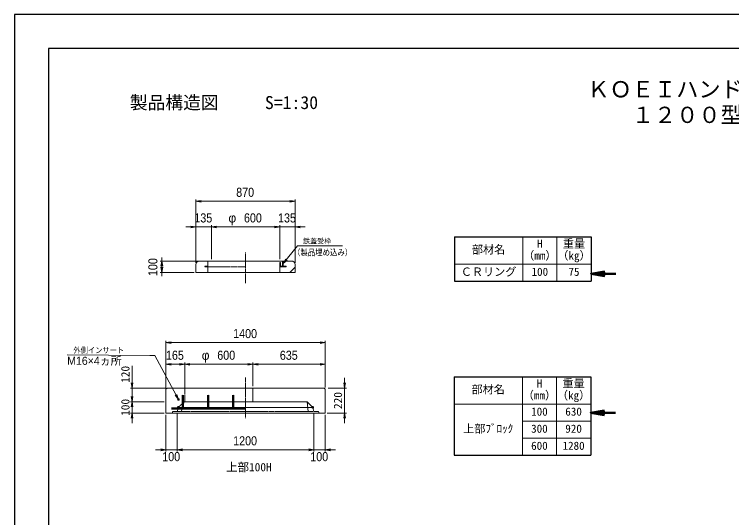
# Model space of a CAD drawing. Units: millimetres, scale not verified. Extents: x -210 to 210, y -148 to 148.
# Drawn here: x -210 to 0, y 1.1 to 148.5 of the extents above; entities that cross this region are included whole.
import ezdxf
from ezdxf.enums import TextEntityAlignment as Align

# ---------------------------------------------------------------- set-up
doc = ezdxf.new("R2010")
doc.units = ezdxf.units.MM
doc.header["$PDMODE"] = 32
doc.header["$PDSIZE"] = 0.5
doc.linetypes.add('USER1', pattern=[12.95, 6.35, -3.175, 0.25, -3.175])
doc.linetypes.add('USER2', pattern=[4.7625, 3.175, -1.5875])
doc.layers.add('0-0', color=7, linetype='Continuous')
for name, color, linetype, lineweight in [('0-1_0', 5, 'Continuous', 25), ('0-2_dims', 2, 'Continuous', 13), ('0-3_pen1実線', 4, 'Continuous', 13), ('0-4_pen2実線', 3, 'Continuous', 13), ('0-5_pen3実線', 7, 'Continuous', 18), ('0-6_pen4実線', 6, 'Continuous', 25), ('0-7_pen1一点', 4, 'USER1', 13), ('0-8_pen2破線', 3, 'USER2', 13), ('0-9_鉄筋１', 7, 'Continuous', 50), ('0-A_鉄筋２', 7, 'USER2', 50)]:
    doc.layers.add(name, color=color, linetype=linetype, lineweight=lineweight)
doc.styles.add('ＭＳ ゴシック', font='')
doc.styles.add('ＭＳ Ｐゴシック', font='')
doc.styles.get('ＭＳ ゴシック').set_extended_font_data('MS Gothic')
doc.styles.get('ＭＳ Ｐゴシック').set_extended_font_data('MS PGothic')

# ---------------------------------------------------------------- blocks, each defined once
blk = doc.blocks.new('部分図 1')
at = {"layer": '0-1_0'}
blk.add_lwpolyline([(0, 0), (12600, 0), (12600, 8910), (0, 8910)], close=True, dxfattribs=at)
at = {"layer": '0-2_dims'}
for p, q in [((1595.43, 6727.59), (1595.43, 7282.54)), ((1595.43, 7267.54), (2465.43, 7267.54)), ((2465.43, 6742.59), (2465.43, 7282.54)), ((1595.43, 6727.59), (1595.43, 7057.54)), ((1730.43, 6757.59), (1730.43, 7057.54)), ((1730.43, 6757.59), (1730.43, 7057.54)), ((2330.43, 6757.59), (2330.43, 7057.54)), ((2330.43, 6757.59), (2330.43, 7057.54)), ((2465.43, 6727.59), (2465.43, 7057.54)), ((1595.43, 7042.54), (1505.43, 7042.54)), ((1730.43, 7042.54), (1595.43, 7042.54)), ((1730.43, 7042.54), (2330.43, 7042.54)), ((1730.43, 7042.54), (1820.43, 7042.54)), ((2330.43, 7042.54), (2240.43, 7042.54)), ((2330.43, 7042.54), (2465.43, 7042.54)), ((2465.43, 7042.54), (2555.43, 7042.54)), ((1610.43, 6742.59), (1280.48, 6742.59)), ((1295.48, 6742.59), (1295.48, 6774.41)), ((1295.48, 6742.59), (1295.48, 6642.59)), ((1580.43, 6642.59), (1280.48, 6642.59)), ((1295.48, 6642.59), (1295.48, 6610.78)), ((1331, 5632), (1331, 6041.13)), ((2731, 6026.13), (1331, 6026.13)), ((2731, 5632), (2731, 6041.13)), ((1331, 5632), (1331, 5851)), ((1496, 5836), (1331, 5836)), ((1496, 5632), (1496, 5851)), ((1496, 5612), (1496, 5851)), ((1496, 5836), (2096, 5836)), ((2096, 5642), (2096, 5851)), ((2096, 5642), (2096, 5851)), ((2096, 5836), (2731, 5836)), ((2731, 5632), (2731, 5851)), ((1331, 5392), (1331, 5069)), ((1431, 5407), (1431, 5069)), ((1431, 5407), (1431, 5069)), ((2631, 5407), (2631, 5069)), ((2631, 5407), (2631, 5069)), ((2731, 5392), (2731, 5069)), ((1331, 5084), (1241, 5084)), ((1431, 5084), (1331, 5084)), ((1431, 5084), (1521, 5084)), ((1431, 5084), (2631, 5084)), ((2631, 5084), (2541, 5084)), ((2631, 5084), (2731, 5084)), ((2731, 5084), (2821, 5084))]:
    blk.add_line(p, q, dxfattribs=at)
at = {"layer": '0-2_dims', "lineweight": 18}
for p, q in [((2531.44, 6875.95), (2882.91, 6875.95)), ((1190.11, 5913), (464, 5918.28)), ((1033.97, 5627), (1033.97, 5822)), ((2901, 5627), (2901, 5717)), ((1332.5, 5627), (1018.97, 5627)), ((1033.97, 5627), (1033.97, 5507)), ((2901, 5627), (2901, 5407)), ((1033.95, 5507), (1033.95, 5597)), ((1316, 5507), (1018.95, 5507)), ((1316, 5507), (1018.97, 5507)), ((1033.95, 5507), (1033.95, 5407)), ((1033.97, 5507), (1033.97, 5417)), ((1316, 5407), (1018.95, 5407)), ((1033.95, 5407), (1033.95, 5317)), ((2901, 5407), (2901, 5317))]:
    blk.add_line(p, q, dxfattribs=at)
at = {"layer": '0-2_dims', "lineweight": 50}
for p, q in [((5065.43, 6631), (5282, 6631)), ((5061.85, 5409.86), (5278.43, 5409.86))]:
    blk.add_line(p, q, dxfattribs=at)
at = {"layer": '0-2_dims', "color": 7, "lineweight": 18}
for p, q in [((2756, 5627), (2916, 5627)), ((2746, 5407), (2916, 5407))]:
    blk.add_line(p, q, dxfattribs=at)
at = {"layer": '0-2_dims'}
for points in [[(1640.43, 7275.04), (1595.43, 7267.54), (1640.43, 7260.04)], [(2420.43, 7260.04), (2465.43, 7267.54), (2420.43, 7275.04)], [(1550.43, 7035.04), (1595.43, 7042.54), (1550.43, 7050.04)], [(1775.43, 7050.04), (1730.43, 7042.54), (1775.43, 7035.04)], [(1775.43, 7050.04), (1730.43, 7042.54), (1775.43, 7035.04)], [(2285.43, 7035.04), (2330.43, 7042.54), (2285.43, 7050.04)], [(2285.43, 7035.04), (2330.43, 7042.54), (2285.43, 7050.04)], [(2510.43, 7050.04), (2465.43, 7042.54), (2510.43, 7035.04)], [(2362.43, 6720.59), (2486.44, 6875.95), (2531.44, 6875.95)], [(1302.98, 6697.59), (1295.48, 6742.59), (1287.98, 6697.59)], [(2384.64, 6760.44), (2362.43, 6720.59), (2396.36, 6751.08)], [(1287.98, 6687.59), (1295.48, 6642.59), (1302.98, 6687.59)], [(1376, 6033.63), (1331, 6026.13), (1376, 6018.63)], [(2686, 6018.63), (2731, 6026.13), (2686, 6033.63)], [(1441, 5527), (1235.11, 5913), (1190.11, 5913)], [(1376, 5843.5), (1331, 5836), (1376, 5828.5)], [(1451, 5828.5), (1496, 5836), (1451, 5843.5)], [(1541, 5843.5), (1496, 5836), (1541, 5828.5)], [(2051, 5828.5), (2096, 5836), (2051, 5843.5)], [(2141, 5843.5), (2096, 5836), (2141, 5828.5)], [(2686, 5828.5), (2731, 5836), (2686, 5843.5)], [(1413.2, 5563.18), (1441, 5527), (1426.44, 5570.23)], [(1286, 5076.5), (1331, 5084), (1286, 5091.5)], [(1476, 5091.5), (1431, 5084), (1476, 5076.5)], [(1476, 5091.5), (1431, 5084), (1476, 5076.5)], [(2586, 5076.5), (2631, 5084), (2586, 5091.5)], [(2586, 5076.5), (2631, 5084), (2586, 5091.5)], [(2776, 5091.5), (2731, 5084), (2776, 5076.5)]]:
    blk.add_lwpolyline(points, dxfattribs=at)
at = {"layer": '0-2_dims', "lineweight": 50}
for points in [[(5185.43, 6651), (5065.43, 6631), (5185.43, 6611)], [(5181.85, 5429.86), (5061.85, 5409.86), (5181.85, 5389.86)]]:
    blk.add_lwpolyline(points, dxfattribs=at)
at = {"layer": '0-2_dims', "lineweight": 18}
for points in [[(1026.47, 5672), (1033.97, 5627), (1041.47, 5672)], [(2893.5, 5672), (2901, 5627), (2908.5, 5672)], [(1026.45, 5552), (1033.95, 5507), (1041.45, 5552)], [(1041.47, 5462), (1033.97, 5507), (1026.47, 5462)], [(1041.45, 5362), (1033.95, 5407), (1026.45, 5362)], [(2908.5, 5362), (2901, 5407), (2893.5, 5362)]]:
    blk.add_lwpolyline(points, dxfattribs=at)
at = {"layer": '0-3_pen1実線'}
for p, q in [((2362.43, 6721.62), (2383.4, 6742.59)), ((2330.43, 6689.62), (2333.4, 6692.59)), ((2418.11, 6642.59), (2465.43, 6689.91))]:
    blk.add_line(p, q, dxfattribs=at)
at = {"layer": '0-4_pen2実線'}
for p, q in [((2356.43, 6742.59), (2356.43, 6698.59)), ((2362.43, 6742.59), (2362.43, 6698.59)), ((2330.43, 6730.09), (2330.43, 6692.59)), ((2330.43, 6730.09), (2336.43, 6730.09)), ((2386.43, 6692.59), (2330.43, 6692.59)), ((2330.43, 6692.59), (2330.43, 6642.59)), ((2356.43, 6698.59), (2336.43, 6698.59)), ((2386.43, 6698.59), (2362.43, 6698.59)), ((2386.43, 6698.59), (2386.43, 6692.59))]:
    blk.add_line(p, q, dxfattribs=at)
at = {"layer": '0-4_pen2実線', "linetype": 'USER2'}
blk.add_line((2336.43, 6730.09), (2336.43, 6698.59), dxfattribs=at)
at = {"layer": '0-4_pen2実線'}
blk.add_circle((1441, 5527), 8, dxfattribs=at)
at = {"layer": '0-5_pen3実線'}
for p, q in [((4465.43, 6954.86), (4465.43, 6564.86)), ((4765.43, 6954.86), (4765.43, 6564.86)), ((1625.43, 6742.59), (2435.43, 6742.59)), ((1595.43, 6712.59), (1595.43, 6642.59)), ((2465.43, 6712.59), (2465.43, 6642.59)), ((3865.43, 6714.86), (5065.43, 6714.86)), ((1595.43, 6642.59), (2465.43, 6642.59)), ((4461.85, 5726.24), (4461.85, 5036.24)), ((4761.85, 5726.24), (4761.85, 5036.24)), ((1331, 5617), (1341, 5627)), ((1331, 5617), (1331, 5407)), ((1341, 5627), (2721, 5627)), ((2096, 5627), (2096, 5507)), ((2731, 5617), (2721, 5627)), ((2731, 5617), (2731, 5407)), ((2571, 5507), (2031, 5507)), ((2571, 5507), (2581, 5422)), ((3861.85, 5486.24), (5061.85, 5486.24)), ((2621, 5457), (2031, 5457)), ((2731, 5407), (1331, 5407)), ((4461.85, 5336.24), (5061.85, 5336.24)), ((4461.85, 5186.24), (5061.85, 5186.24))]:
    blk.add_line(p, q, dxfattribs=at)
blk.add_lwpolyline([(2631, 5422), (2621, 5457), (2571, 5507)], dxfattribs=at)
for centre, start, end in [((1625.43, 6712.59), 90, 180), ((2435.43, 6712.59), 0, 90)]:
    blk.add_arc(centre, 30, start, end, dxfattribs=at)
at = {"layer": '0-6_pen4実線'}
for p, q in [((3865.43, 6954.86), (5065.43, 6954.86)), ((3865.43, 6954.86), (3865.43, 6564.86)), ((5065.43, 6954.86), (5065.43, 6564.86)), ((3865.43, 6564.86), (5065.43, 6564.86)), ((3861.85, 5726.24), (5061.85, 5726.24)), ((3861.85, 5726.24), (3861.85, 5036.24)), ((5061.85, 5726.24), (5061.85, 5036.24)), ((3861.85, 5036.24), (5061.85, 5036.24))]:
    blk.add_line(p, q, dxfattribs=at)
blk.add_lwpolyline([(300, 300), (12300, 300), (12300, 8610), (300, 8610)], close=True, dxfattribs=at)
at = {"layer": '0-7_pen1一点'}
for p, q in [((2030.43, 6816.67), (2030.43, 6549.04)), ((2031, 5363), (2031, 5720.88))]:
    blk.add_line(p, q, dxfattribs=at)
at = {"layer": '0-8_pen2破線'}
for p, q in [((1698.43, 6742.59), (1698.43, 6642.59)), ((1674.43, 6698.59), (1674.43, 6692.59)), ((1674.43, 6698.59), (1698.43, 6698.59)), ((1674.43, 6692.59), (2030.43, 6692.59)), ((1496, 5627), (1496, 5507)), ((1441, 5457), (1491, 5507)), ((1491, 5507), (1467.57, 5424.98)), ((2031, 5507), (1491, 5507)), ((1391, 5422), (1386, 5407)), ((1386, 5407), (1391, 5422)), ((1391, 5422), (2671, 5422)), ((1431, 5422), (1441, 5457)), ((2031, 5457), (1441, 5457))]:
    blk.add_line(p, q, dxfattribs=at)
blk.add_lwpolyline([(2671, 5422), (2676, 5407), (2671, 5422)], dxfattribs=at)
for p in [(1441, 5457), (2621, 5457)]:
    blk.add_point(p, dxfattribs=at)
at = {"layer": '0-9_鉄筋１'}
for p, q in [((1481, 5517), (1481, 5437)), ((1701, 5517), (1701, 5437)), ((1921, 5517), (1921, 5437)), ((1481, 5447), (2031, 5447))]:
    blk.add_line(p, q, dxfattribs=at)
at = {"layer": '0-A_鉄筋２'}
for p, q in [((1481, 5517), (1481, 5567)), ((1701, 5517), (1701, 5567)), ((1921, 5517), (1921, 5567)), ((1481, 5447), (1381, 5447))]:
    blk.add_line(p, q, dxfattribs=at)
at = {"layer": '0-2_dims', "color": 7, "style": 'ＭＳ Ｐゴシック'}
for s, height, width, p in [('870', 79.98, 0.9, (1948.61, 7282.54)), ('135', 79.98, 0.9, (1581.11, 7057.54)), ('600', 79.98, 0.9, (2016.79, 7057.54)), ('135', 79.98, 0.9, (2316.11, 7057.54)), ('（製品埋め込み）', 54.61, 0.85, (2447.79, 6774.39)), ('1400', 79.98, 0.9, (1921.91, 6041.13)), ('外側インサート', 50.68, 0.9, (518.17, 5918.28)), ('165', 79.98, 0.9, (1331.68, 5851)), ('600', 79.98, 0.9, (1782.36, 5851)), ('635', 79.98, 0.9, (2331.68, 5851)), ('1200', 79.98, 0.9, (1921.91, 5099)), ('100', 79.98, 0.9, (1299.18, 4959.91)), ('100', 79.98, 0.9, (2599.18, 4959.91))]:
    blk.add_text(s, height=height, dxfattribs=dict(at, width=width)).set_placement(p, align=Align.BOTTOM_LEFT)
for s, height, p in [('φ', 79.98, (1880.43, 7057.54)), ('鉄蓋受枠', 44.11, (2535.73, 6882.49)), ('φ', 79.98, (1646, 5851)), ('M16×4ヵ所', 70.81, (464, 5809.56))]:
    blk.add_text(s, height=height, dxfattribs=at).set_placement(p, align=Align.BOTTOM_LEFT)
at = {"layer": '0-2_dims', "color": 7, "style": 'ＭＳ Ｐゴシック', "width": 0.9}
blk.add_text('100', height=79.98, rotation=90, dxfattribs=at).set_placement((1280.48, 6610.78), align=Align.BOTTOM_LEFT)
at = {"layer": '0-2_dims', "color": 7, "style": 'ＭＳ ゴシック'}
for s, p in [('120', (1033.47, 5672)), ('220', (2900.5, 5442)), ('100', (1033.45, 5382))]:
    blk.add_text(s, height=73.31, rotation=90, dxfattribs=at).set_placement(p, align=Align.BOTTOM_LEFT)
at = {"layer": '0-5_pen3実線', "style": 'ＭＳ ゴシック'}
for s, height, p in [('\u3000製品構造図\u3000', 114.4, (858.03, 8043.31)), ('S=1:30', 114.4, (2200.68, 8043.3)), ('H', 71.47, (4591.05, 6838.62)), ('重量', 71.47, (4817.95, 6838.62)), ('部材名', 71.47, (4019.2, 6786.12)), ('（mm）', 71.49, (4469.16, 6733.61)), ('（kg）', 71.49, (4769.16, 6733.61)), ('ＣＲリング', 71.46, (3921.73, 6591.13)), ('100', 71.47, (4542.31, 6591.12)), ('75', 71.44, (4866.7, 6591.14)), ('H', 71.47, (4587.48, 5610)), ('重量', 71.47, (4814.37, 5610)), ('部材名', 71.47, (4015.62, 5557.5)), ('（mm）', 71.49, (4465.58, 5504.99)), ('（kg）', 71.49, (4765.58, 5504.99)), ('100', 71.47, (4538.74, 5362.5)), ('630', 71.45, (4838.76, 5362.51)), ('上部ﾌﾞﾛｯｸ', 71.48, (3942.49, 5212.5)), ('300', 71.47, (4538.74, 5212.5)), ('920', 71.45, (4838.76, 5212.52)), ('600', 71.48, (4538.73, 5062.5)), ('1280', 71.45, (4814.39, 5062.51)), ('上部100H', 73.31, (1861, 4873))]:
    blk.add_text(s, height=height, dxfattribs=at).set_placement(p, align=Align.BOTTOM_LEFT)
at = {"layer": '0-6_pen4実線', "style": 'ＭＳ ゴシック'}
for s, p in [('\u3000ＫＯＥＩハンドホール構造図\u3000', (4837.55, 8137.5)), ('１２００型シリーズ', (5422.51, 7912.5))]:
    blk.add_text(s, height=143, dxfattribs=at).set_placement(p, align=Align.BOTTOM_LEFT)

msp = doc.modelspace()

# ---------------------------------------------------------------- block references
at = {"layer": '0-0', "xscale": 0.03333333, "yscale": 0.03333333}
msp.add_blockref('部分図 1', (-210, -148.5), dxfattribs=at)

doc.saveas('drawing.dxf')
